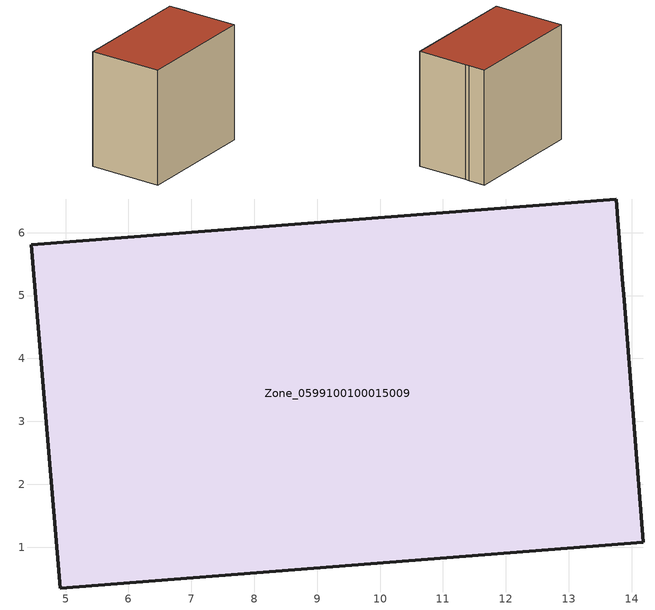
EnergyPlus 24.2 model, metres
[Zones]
Zone_0599100100015009
 floor ground (C_G): 14.18,1.07 4.92,0.35 4.46,5.81 13.75,6.54 13.85,5.27 13.88,4.92 z0
 wall outside (C_F): 13.85,5.27 13.75,6.54 4.46,5.81 4.92,0.35 14.18,1.07 13.88,4.92 13.85,5.27 z0:8.77
 roof outside (C_R): 4.92,0.35 14.18,1.07 13.88,4.92 13.85,5.27 13.75,6.54 4.46,5.81 z8.77
[BUILDING]
Pand.0599100100015009: North Axis=0; Terrain=City; Loads Convergence Tolerance Value=0.04; Temperature Convergence Tolerance Value=0.4; Solar Distribution=FullExterior; Maximum Number of Warmup Days=25; Minimum Number of Warmup Days=1
[Site:Location]
Rotterdam.The.Hague.AP_ZH_NLD Design_Conditions: Latitude=51.96; Longitude=4.45; Time Zone=1; Elevation=-4.5
[SITE:GROUNDTEMPERATURE:BUILDINGSURFACE]
18, 18, 18, 18, 18, 18, 18, 18, 18, 18, 18, 18
[MATERIAL] Thermal Absorptance=0.9; Solar Absorptance=0.7; Visible Absorptance=0.7
Name | Roughness | Thickness | Conductivity | Density | Specific Heat
G.TI.2015-2018 | MediumSmooth | 0.15 | 0.0428571 | 540 | 1210
F.TI.2015-2018 | Rough | 0.3 | 0.0666667 | 1920 | 840
R.TI.2015-2018 | MediumRough | 0.2 | 0.0333333 | 1500 | 1000
[CONSTRUCTION]
C_G: G.TI.2015-2018
C_F: F.TI.2015-2018
C_R: R.TI.2015-2018
[ZONE]
Zone_0599100100015009: Type=1; Multiplier=1; Ceiling Height=Autocalculate; Volume=Autocalculate; Floor Area=autocalculate; Part of Total Floor Area=Yes
[ZONEINFILTRATION:DESIGNFLOWRATE]
Infil_Zone_0599100100015009: Zone or ZoneList or Space or SpaceList=Zone_0599100100015009; Schedule=AlwaysOn; Design Flow Rate Calculation Method=Flow/Area; Flow Rate per Floor Area=0.0015; Constant Term Coefficient=1; Temperature Term Coefficient=0; Velocity Term Coefficient=0; Velocity Squared Term Coefficient=0
[HVACTEMPLATE:ZONE:IDEALLOADSAIRSYSTEM]
Zone_0599100100015009: Maximum Heating Supply Air Temperature=50; Minimum Cooling Supply Air Temperature=13; Maximum Heating Supply Air Humidity Ratio=0.0156; Minimum Cooling Supply Air Humidity Ratio=0.0077; Heating Limit=NoLimit; Cooling Limit=NoLimit; Dehumidification Control Type=ConstantSensibleHeatRatio; Cooling Sensible Heat Ratio=0.7; Dehumidification Setpoint=60; Humidification Control Type=None; Humidification Setpoint=30; Outdoor Air Method=None; Outdoor Air Flow Rate per Person=0.00944; Outdoor Air Flow Rate per Zone Floor Area=0; Outdoor Air Flow Rate per Zone=0; Demand Controlled Ventilation Type=None; Outdoor Air Economizer Type=NoEconomizer; Heat Recovery Type=None; Sensible Heat Recovery Effectiveness=0.7; Latent Heat Recovery Effectiveness=0.65
[ZONECONTROL:THERMOSTAT]
ThermostatControl_Zone_0599100100015009: Zone or ZoneList=Zone_0599100100015009; Control Type Schedule=DualSetpointControlType; Control 1=Thermostat_Zone_0599100100015009; Temperature Difference Between Cutout And Setpoint=0
[THERMOSTATSETPOINT:DUALSETPOINT]
Thermostat_Zone_0599100100015009: Heating Setpoint Temperature Schedule=HeatingSetpoint_Zone_0599100100015009; Cooling Setpoint Temperature Schedule=CoolingSetpoint_Zone_0599100100015009
[SCHEDULE:COMPACT]
HeatingSetpoint_Zone_0599100100015009: Through: 12/31, For: AllDays, Until: 24:00, 21
CoolingSetpoint_Zone_0599100100015009: Through: 12/31, For: AllDays, Until: 24:00, 24
DualSetpointControlType: Through: 12/31, For: AllDays, Until: 24:00, 4
AlwaysOn: Through: 12/31, For: AllDays, Until: 24:00, 1
